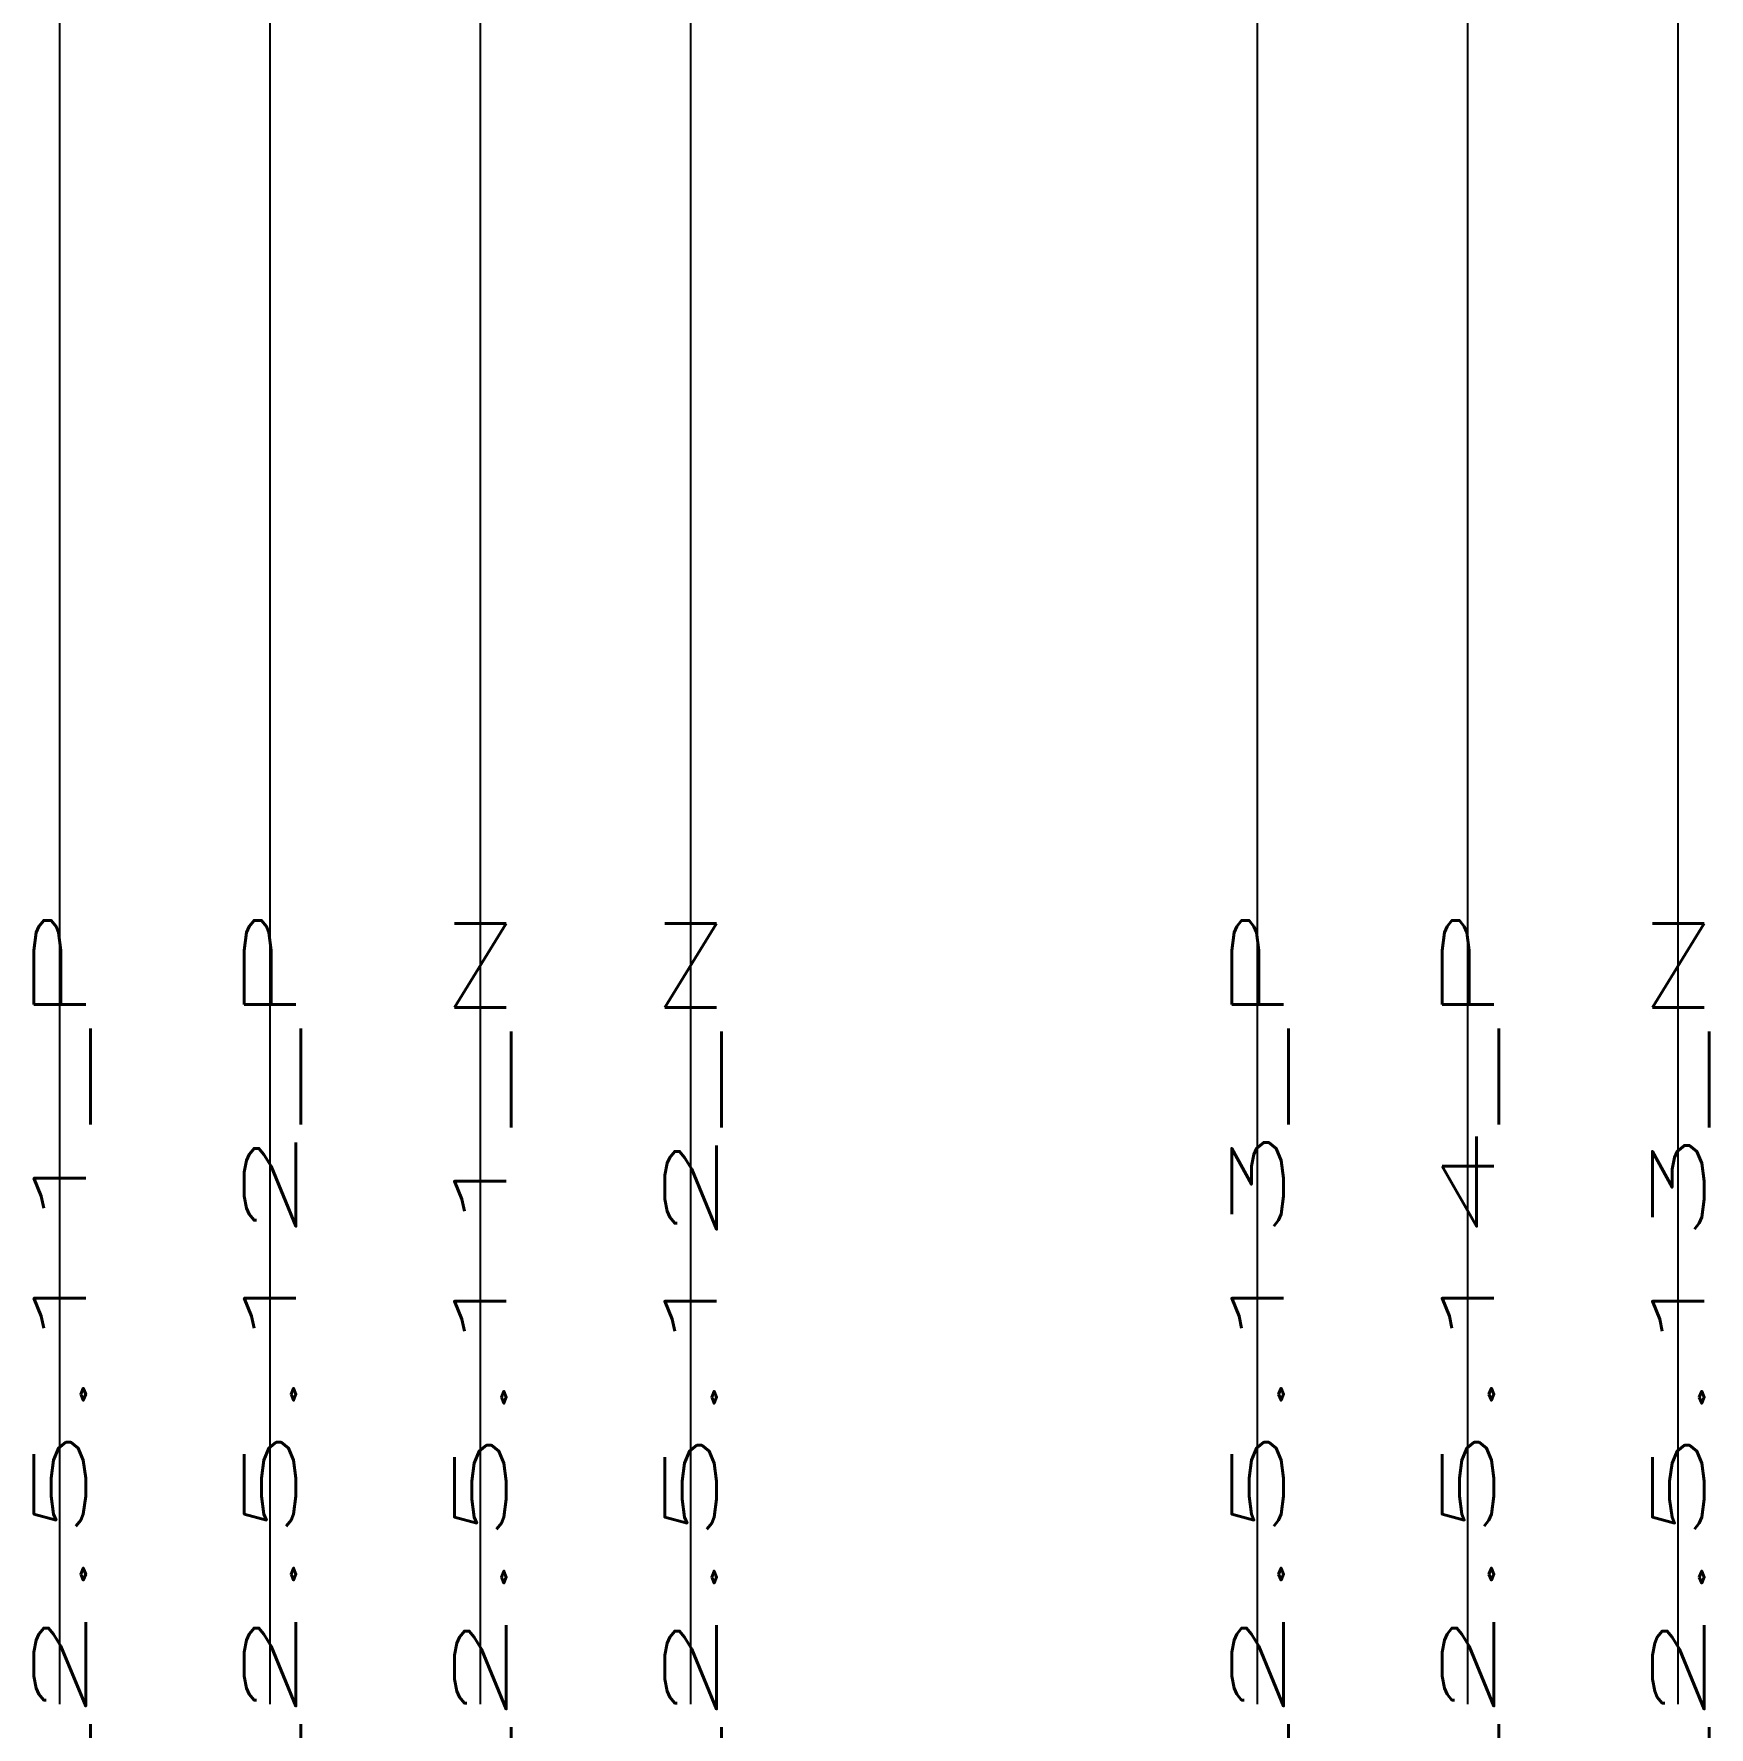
# Model space of a CAD drawing. Header units: inches. Extents: x -58 to 1235, y -506 to 1148.
# Drawn here: x 984.63 to 1025.03, y 748.67 to 789.51 of the extents above; entities that cross this region are included whole.
import ezdxf
from ezdxf.enums import TextEntityAlignment as Align

# ---------------------------------------------------------------- set-up
doc = ezdxf.new("R2010")
doc.units = ezdxf.units.IN
doc.header["$MEASUREMENT"] = 0
for name, color, linetype in [('MISC', 2, 'Continuous'), ('RED_10AWG', 1, 'Continuous'), ('WIRENO', 70, 'Continuous')]:
    doc.layers.add(name, color=color, linetype=linetype)
doc.styles.add('WD', font='romans.shx')

# ---------------------------------------------------------------- blocks, each defined once
blk = doc.blocks.new('WD_WNV1')
at = {"style": 'WD', "width": 0.9}
blk.add_attdef('WIRENO', text='', height=0.125, rotation=90, dxfattribs=at).set_placement((0, 0), align=Align.MIDDLE_CENTER)
at = {"style": 'WD', "flags": 1}
for tag, p in [('W01USER', (0.0956, 0.0772)), ('W02USER', (0.0956, 0.0694)), ('W03USER', (0.0956, 0.0616)), ('W04USER', (0.0956, 0.0538)), ('W05USER', (0.0956, 0.046)), ('W06USER', (0.0956, 0.0382)), ('W07USER', (0.0956, 0.0304)), ('W08USER', (0.0956, 0.0226)), ('W09USER', (0.0956, 0.0147)), ('W10USER', (0.0956, 0.0069))]:
    blk.add_attdef(tag, text='', height=0.005, dxfattribs=at).set_placement(p, align=Align.CENTER)
for tag, p in [('X2TERM01', (0, 0.0625)), ('X8TERM01', (0, -0.0625))]:
    blk.add_attdef(tag, p, '', height=0.01, dxfattribs=at)
at = {"color": 7, "style": 'WD'}
for tag, p in [('X2_TINY_DOT_DONT_REMOVE', (0, 0.0625)), ('X8_TINY_DOT_DONT_REMOVE', (0, -0.0625))]:
    blk.add_attdef(tag, p, '', height=0.0001, dxfattribs=at)

msp = doc.modelspace()

# ---------------------------------------------------------------- linework, layer by layer
at = {"layer": 'RED_10AWG'}
for p, q in [((985.251, 749.227), (985.251, 911.475)), ((990.324, 749.227), (990.324, 911.475)), ((995.397, 749.227), (995.397, 911.475)), ((1000.47, 749.227), (1000.47, 911.475)), ((1014.145, 749.227), (1014.145, 911.475)), ((1019.218, 749.227), (1019.218, 911.475)), ((1024.291, 749.227), (1024.291, 911.475))]:
    msp.add_line(p, q, dxfattribs=at)

# ---------------------------------------------------------------- block references
at = {"layer": 'WIRENO'}
ref = msp.add_blockref('WD_WNV1', (985.251, 748.456), dxfattribs=dict(at, xscale=10, yscale=30))
ref.add_attrib('X2_TINY_DOT_DONT_REMOVE', '.', (985.251, 771.598), dxfattribs={"layer": 'MISC', "color": 7, "height": 0.003, "style": 'WD', "width": 0.333333})
ref.add_attrib('WIRENO', 'SOL-05_2.5.11_P', dxfattribs={"height": 1.25, "rotation": 90, "style": 'WD', "width": 2.7}).set_placement((985.251, 748.456), align=Align.MIDDLE_CENTER)
ref = msp.add_blockref('WD_WNV1', (990.324, 748.456), dxfattribs=dict(at, xscale=10, yscale=30))
ref.add_attrib('X2_TINY_DOT_DONT_REMOVE', '.', (990.324, 771.598), dxfattribs={"layer": 'MISC', "color": 7, "height": 0.003, "style": 'WD', "width": 0.333333})
ref.add_attrib('WIRENO', 'SOL-05_2.5.12_P', dxfattribs={"height": 1.25, "rotation": 90, "style": 'WD', "width": 2.7}).set_placement((990.324, 748.456), align=Align.MIDDLE_CENTER)
ref = msp.add_blockref('WD_WNV1', (995.397, 748.456), dxfattribs=dict(at, xscale=10, yscale=30))
ref.add_attrib('X2_TINY_DOT_DONT_REMOVE', '.', (995.397, 771.598), dxfattribs={"layer": 'MISC', "color": 7, "height": 0.003, "style": 'WD', "width": 0.333333})
ref.add_attrib('WIRENO', 'SOL-05_2.5.11_N', dxfattribs={"height": 1.25, "rotation": 90, "style": 'WD', "width": 2.7}).set_placement((995.397, 748.456), align=Align.MIDDLE_CENTER)
ref = msp.add_blockref('WD_WNV1', (1000.47, 748.456), dxfattribs=dict(at, xscale=10, yscale=30))
ref.add_attrib('X2_TINY_DOT_DONT_REMOVE', '.', (1000.47, 771.598), dxfattribs={"layer": 'MISC', "color": 7, "height": 0.003, "style": 'WD', "width": 0.333333})
ref.add_attrib('WIRENO', 'SOL-05_2.5.12_N', dxfattribs={"height": 1.25, "rotation": 90, "style": 'WD', "width": 2.7}).set_placement((1000.47, 748.456), align=Align.MIDDLE_CENTER)
ref = msp.add_blockref('WD_WNV1', (1014.145, 748.456), dxfattribs=dict(at, xscale=10, yscale=30))
ref.add_attrib('X2_TINY_DOT_DONT_REMOVE', '.', (1014.145, 771.598), dxfattribs={"layer": 'MISC', "color": 7, "height": 0.003, "style": 'WD', "width": 0.333333})
ref.add_attrib('WIRENO', 'SOL-05_2.5.13_P', dxfattribs={"height": 1.25, "rotation": 90, "style": 'WD', "width": 2.7}).set_placement((1014.145, 748.456), align=Align.MIDDLE_CENTER)
ref = msp.add_blockref('WD_WNV1', (1019.218, 748.456), dxfattribs=dict(at, xscale=10, yscale=30))
ref.add_attrib('X2_TINY_DOT_DONT_REMOVE', '.', (1019.218, 771.598), dxfattribs={"layer": 'MISC', "color": 7, "height": 0.003, "style": 'WD', "width": 0.333333})
ref.add_attrib('WIRENO', 'SOL-05_2.5.14_P', dxfattribs={"height": 1.25, "rotation": 90, "style": 'WD', "width": 2.7}).set_placement((1019.218, 748.456), align=Align.MIDDLE_CENTER)
ref = msp.add_blockref('WD_WNV1', (1024.291, 748.456), dxfattribs=dict(at, xscale=10, yscale=30))
ref.add_attrib('X2_TINY_DOT_DONT_REMOVE', '.', (1024.291, 771.598), dxfattribs={"layer": 'MISC', "color": 7, "height": 0.003, "style": 'WD', "width": 0.333333})
ref.add_attrib('WIRENO', 'SOL-05_2.5.13_N', dxfattribs={"height": 1.25, "rotation": 90, "style": 'WD', "width": 2.7}).set_placement((1024.291, 748.456), align=Align.MIDDLE_CENTER)

doc.saveas('drawing.dxf')
